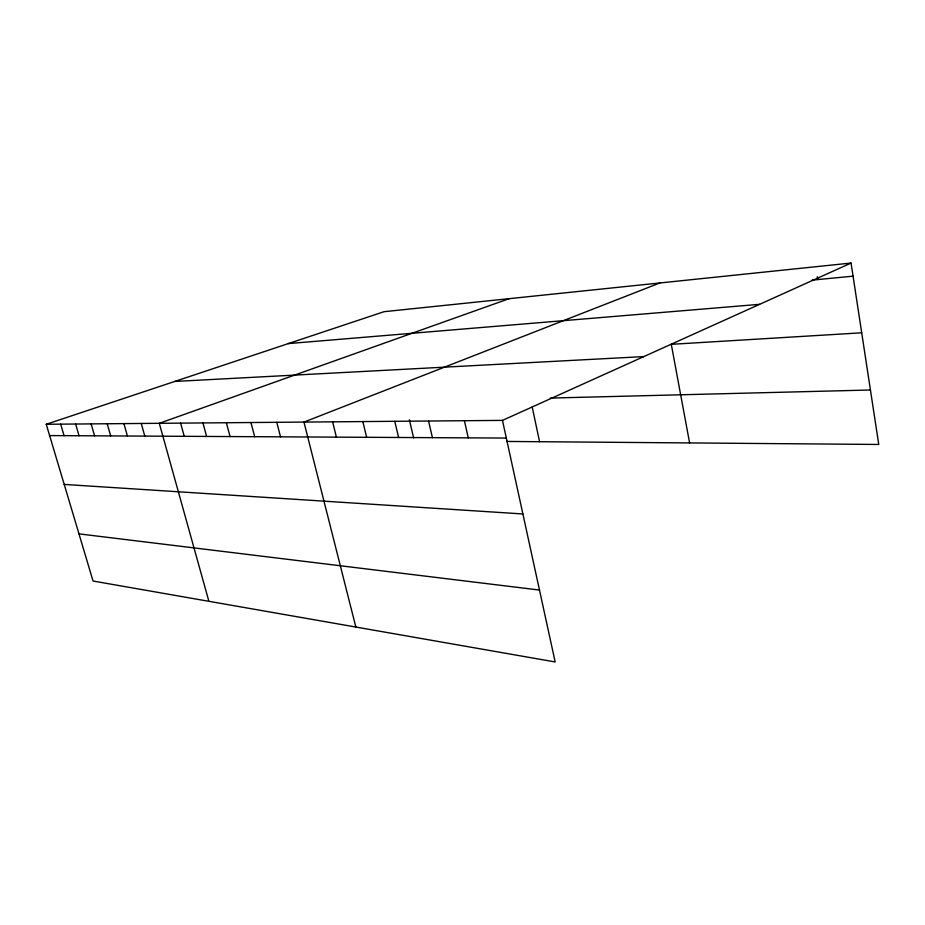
<?xml version="1.0" encoding="UTF-8"?>
<svg xmlns="http://www.w3.org/2000/svg" width="925" height="925" viewBox="0 0 925 925"><rect width="100%" height="100%" fill="white"/><g stroke="black" fill="none" stroke-linecap="round" stroke-linejoin="round"><path stroke-width="1.39" d="M502.472 420.389L555.173 661.953L93.055 581.027L46.25 424.274L502.472 420.389L851.058 263.047L878.75 444.462L506.53 441.445M659.86 282.957L303.955 422.089L355.847 627.046M509.178 298.659L159.285 423.315L208.888 601.319M46.25 424.274L384.025 311.702L851.058 263.047M812.104 280.102L853.07 276.17M288.334 343.591L759.598 304.325M861.707 332.803L671.284 344.331L689.611 442.925M174.709 381.458L643.823 356.587M550.375 398.074L870.437 390.003M49.626 435.583L506.333 438.068M64.207 484.422L522.891 513.965M78.972 533.864L539.483 590.058M60.668 424.159L64.079 435.663M75.619 424.032L79.053 435.744M91.112 423.893L94.581 435.825M107.196 423.754L110.699 435.918M123.892 423.615L127.419 436.01M141.248 423.465L144.809 436.103M180.618 423.13L184.237 436.322M202.945 422.945L206.599 436.438M226.359 422.748L230.048 436.565M250.941 422.54L254.664 436.704M276.772 422.32L280.518 436.843M332.607 421.846L336.399 437.143M362.831 421.58L366.647 437.305M394.767 421.314L398.606 437.479M409.382 419.823L413.625 437.918M428.576 421.025L432.414 437.664M464.408 420.713L468.27 437.86M532.176 406.931L539.564 441.711M817.295 276.714L817.746 279.558"/></g></svg>
